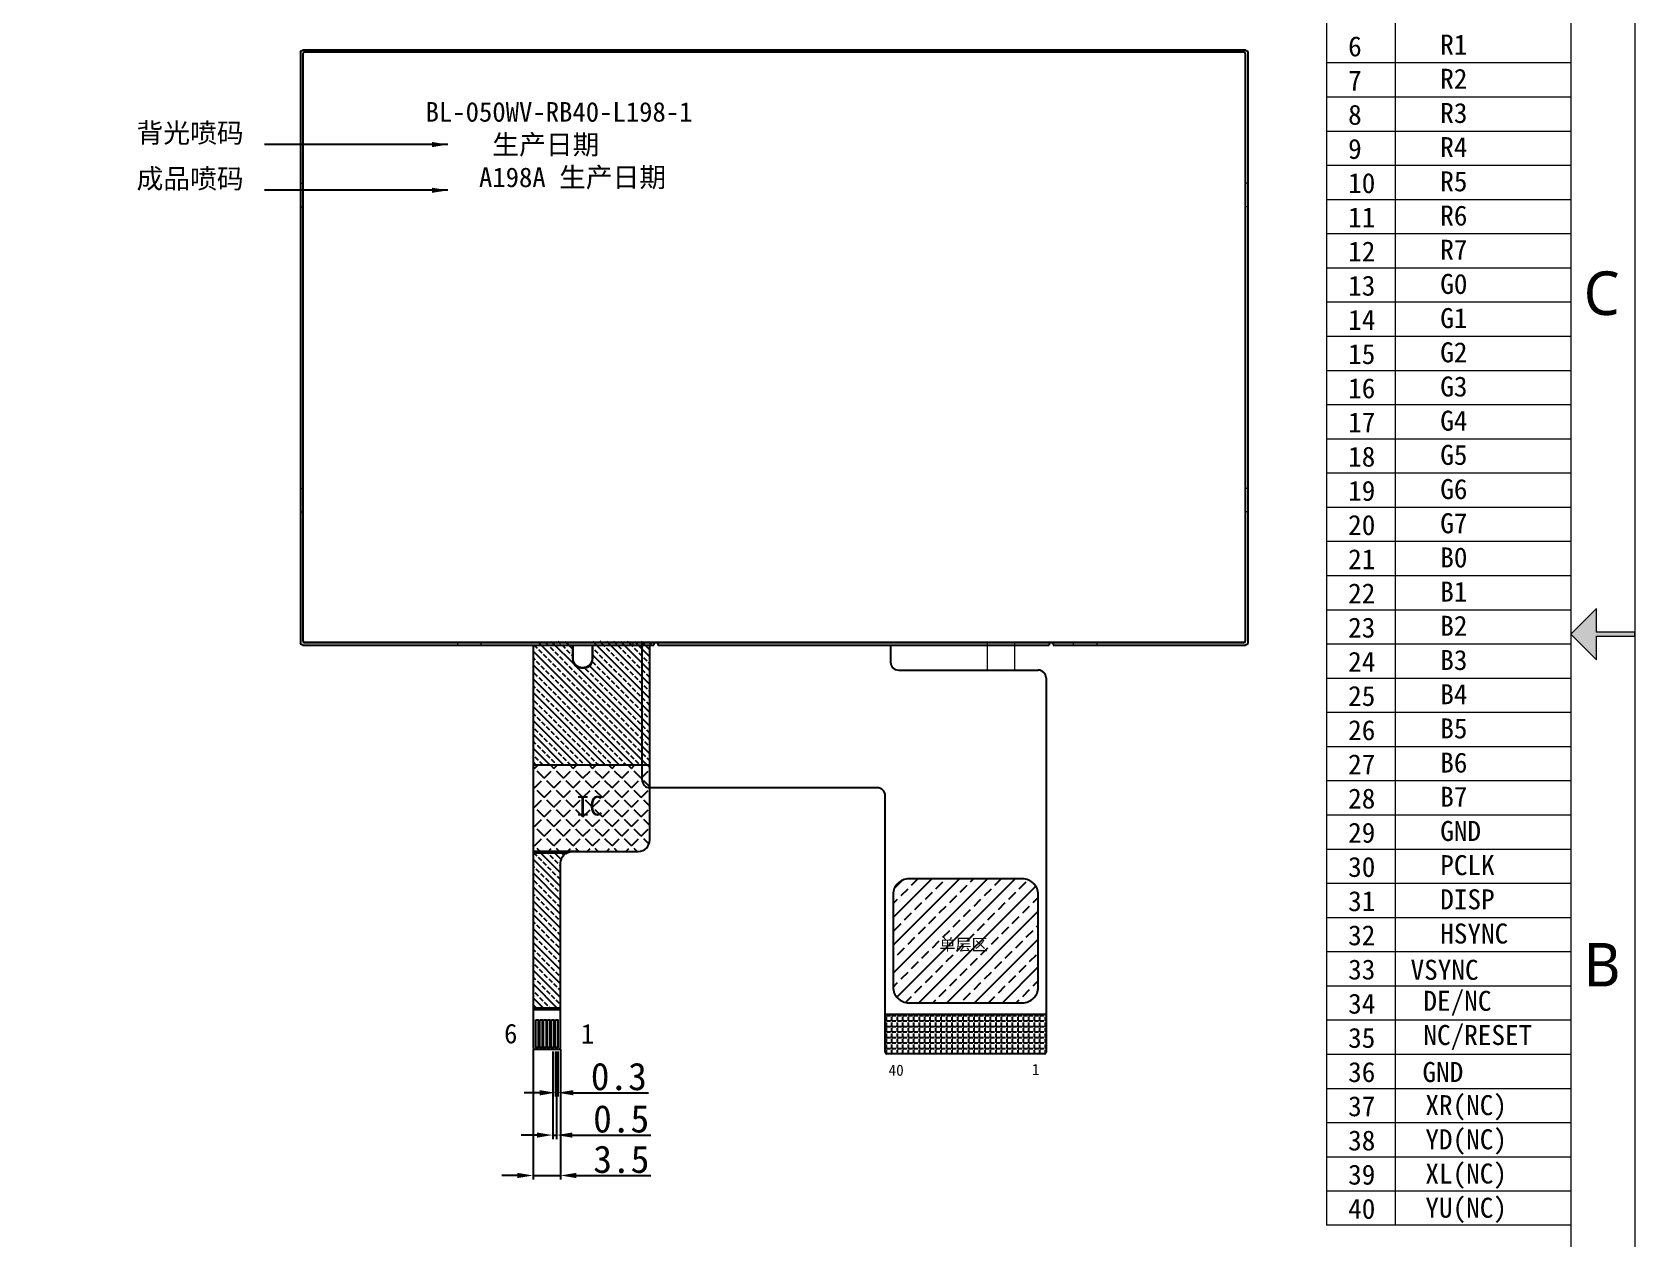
# Model space of a CAD drawing. Header units: inches. Extents: x 7170 to 7671, y -960 to -576.
# Drawn here: x 7466.3 to 7670.6, y -858.1 to -704.5 of the extents above; entities that cross this region are included whole.
import ezdxf
from ezdxf.enums import TextEntityAlignment as Align

# ---------------------------------------------------------------- set-up
doc = ezdxf.new("R2010")
doc.units = ezdxf.units.IN
doc.header["$MEASUREMENT"] = 0
for name, color, linetype in [('Dim', 3, 'Continuous'), ('FPC', 11, 'Continuous'), ('Stiffener', 72, 'Continuous'), ('背胶', 7, 'Continuous')]:
    doc.layers.add(name, color=color, linetype=linetype)
for name, color, linetype, lineweight in [('LCD', 4, 'Continuous', 15), ('VIEWE_TK', 7, 'Continuous', 18), ('标注', 3, 'Continuous', 13)]:
    doc.layers.add(name, color=color, linetype=linetype, lineweight=lineweight)
doc.styles.get("Standard").update_dxf_attribs({"font": ''})
doc.styles.add('VIEW 2.5', font='', dxfattribs={"height": 2.5})
doc.styles.add('VIEWE.KT', font='simkai.ttf')
doc.styles.add('WLYH', font='')
doc.styles.add('WLYH_TK', font='')
doc.styles.add('宋体', font='', dxfattribs={"height": 2.5})
doc.styles.get('Standard').set_extended_font_data('SimSun')
doc.styles.get('VIEW 2.5').set_extended_font_data('SimSun')
doc.styles.get('WLYH').set_extended_font_data('Microsoft YaHei')
doc.styles.get('WLYH_TK').set_extended_font_data('Microsoft YaHei')
doc.styles.get('宋体').set_extended_font_data('SimSun')
doc.dimstyles.new('GPO', dxfattribs={"dimtxt": 2.3, "dimasz": 2, "dimexe": 0.5, "dimexo": 0.5, "dimgap": 0.3, "dimtad": 1, "dimzin": 9, "dimdsep": 46, "dimtxsty": 'Standard', "dimcen": 0, "dimadec": 0, "dimazin": 2, "dimtfac": 1, "dimtmove": 0, "dimatfit": 3, "dimfxl": 1, "dimarcsym": 0})
doc.dimstyles.new('VIEW 2.5', dxfattribs={"dimscale": 2, "dimtxt": 2.5, "dimasz": 1, "dimexe": 0.5, "dimexo": 0.2, "dimgap": 0.09, "dimtad": 1, "dimzin": 0, "dimdsep": 46, "dimtxsty": 'VIEW 2.5', "dimcen": 0.09, "dimclrd": 256, "dimclre": 256, "dimclrt": 256, "dimadec": 0, "dimazin": 0, "dimtp": 0.01, "dimtm": 0.01, "dimtfac": 0.6, "dimtmove": 0, "dimatfit": 0, "dimfxl": 1, "dimtolj": 1, "dimtzin": 0, "dimarcsym": 0})
pattern_1 = [(135, (13783.7126, -5663.3647), (0.88388348, 0.88388348), []), (135, (13782.8301, -5663.3647), (0.88388348, 0.88388348), [0.6, -0.25])]

# ---------------------------------------------------------------- blocks, each defined once
blk = doc.blocks.new('VIEWE_TUKUANG')
at = {"layer": 'VIEWE_TK', "lineweight": 0}
blk.add_hatch(color=256, dxfattribs=at).paths.add_polyline_path([(5812.17, 5391.81), (5809.17, 5391.81), (5809.17, 5393.66), (5807.17, 5391.66), (5809.17, 5389.66), (5809.17, 5391.51), (5812.17, 5391.51)])
at = {"layer": 'VIEWE_TK'}
for points in [[(5812.17, 5281.66), (5505.17, 5281.66), (5505.17, 5501.66), (5812.17, 5501.66)], [(5510.17, 5286.66), (5510.17, 5496.66), (5807.17, 5496.66), (5807.17, 5286.66)]]:
    blk.add_lwpolyline(points, close=True, dxfattribs=at)
at = {"layer": 'VIEWE_TK', "lineweight": 0}
blk.add_lwpolyline([(5812.17, 5391.81), (5809.17, 5391.81), (5809.17, 5393.66), (5807.17, 5391.66), (5809.17, 5389.66), (5809.17, 5391.51), (5812.17, 5391.51)], close=True, dxfattribs=at)
at = {"layer": 'VIEWE_TK', "style": 'WLYH'}
for s, p in [('C', (5808.16, 5416.62)), ('B', (5808.16, 5364.12))]:
    blk.add_text(s, height=3.41, dxfattribs=at).set_placement(p)
at = {"layer": 'VIEWE_TK'}
for tag, style, p in [('MODUEL_NO.', 'WLYH_TK', (5752.37, 5299.13)), ('DRAWN', 'VIEWE.KT', (5788.07, 5299.11)), ('TITLE', 'WLYH_TK', (5752.37, 5294.13)), ('CHECKED', 'VIEWE.KT', (5788.07, 5294.11)), ('APPROVE', 'VIEWE.KT', (5788.07, 5289.11)), ('PAGE', 'VIEWE.KT', (5804.38, 5289.11))]:
    blk.add_attdef(tag, text='', height=1.83, dxfattribs=dict(at, style=style)).set_placement(p, align=Align.MIDDLE)
blk = doc.blocks.new('*D267')
at = {"layer": 'Defpoints', "color": 0}
for p in [(7532.65, -833.87), (7533.15, -833.87), (7533.15, -845.04)]:
    blk.add_point(p, dxfattribs=at)
at = {"layer": 'Dim', "color": 0, "lineweight": -2}
for p, q in [((7532.65, -834.37), (7532.65, -845.54)), ((7533.15, -834.37), (7533.15, -845.54)), ((7530.65, -845.04), (7528.65, -845.04)), ((7532.65, -845.04), (7533.15, -845.04)), ((7535.15, -845.04), (7545.16, -845.04))]:
    blk.add_line(p, q, dxfattribs=at)
at = {"layer": 'Dim', "color": 0}
for points in [[(7530.65, -844.71), (7530.65, -845.37), (7532.65, -845.04)], [(7535.15, -844.71), (7535.15, -845.37), (7533.15, -845.04)]]:
    blk.add_solid(points, dxfattribs=at)
at = {"layer": 'Dim', "color": 0, "insert": (7541.38, -842.99), "char_height": 3.5, "attachment_point": 5}
blk.add_mtext('0.5', dxfattribs=at)
blk = doc.blocks.new('*D251')
at = {"layer": 'Defpoints', "color": 0}
for p in [(7530.15, -833.61), (7533.65, -833.61), (7533.65, -850.19)]:
    blk.add_point(p, dxfattribs=at)
at = {"layer": 'Dim', "color": 0, "lineweight": -2}
for p, q in [((7530.15, -834.11), (7530.15, -850.69)), ((7533.65, -834.11), (7533.65, -850.69)), ((7528.15, -850.19), (7526.15, -850.19)), ((7530.15, -850.19), (7533.65, -850.19)), ((7535.65, -850.19), (7545.15, -850.19))]:
    blk.add_line(p, q, dxfattribs=at)
at = {"layer": 'Dim', "color": 0}
for points in [[(7528.15, -849.85), (7528.15, -850.52), (7530.15, -850.19)], [(7535.65, -849.85), (7535.65, -850.52), (7533.65, -850.19)]]:
    blk.add_solid(points, dxfattribs=at)
at = {"layer": 'Dim', "color": 0, "insert": (7541.4, -848.14), "char_height": 3.5, "attachment_point": 5}
blk.add_mtext('3.5', dxfattribs=at)
blk = doc.blocks.new('*D268')
at = {"layer": 'Defpoints', "color": 0}
for p in [(7533, -833.87), (7533.3, -833.87), (7533.3, -839.64)]:
    blk.add_point(p, dxfattribs=at)
at = {"layer": 'Dim', "color": 0, "lineweight": -2}
for p, q in [((7533, -834.37), (7533, -840.14)), ((7533.3, -834.37), (7533.3, -840.14)), ((7531, -839.64), (7529, -839.64)), ((7533, -839.64), (7533.3, -839.64)), ((7535.3, -839.64), (7544.86, -839.64))]:
    blk.add_line(p, q, dxfattribs=at)
at = {"layer": 'Dim', "color": 0}
for points in [[(7531, -839.31), (7531, -839.98), (7533, -839.64)], [(7535.3, -839.31), (7535.3, -839.98), (7533.3, -839.64)]]:
    blk.add_solid(points, dxfattribs=at)
at = {"layer": 'Dim', "color": 0, "insert": (7541.08, -837.59), "char_height": 3.5, "attachment_point": 5}
blk.add_mtext('0.3', dxfattribs=at)

msp = doc.modelspace()

# ---------------------------------------------------------------- hatches: boundary and pattern name
h = msp.add_hatch()
h.set_pattern_fill('ANGLE', color=2, scale=0.25, angle=45, style=0)
h.set_pattern_definition([(45, (988.4412, -5663.3647), (-1.2347852, 1.2347852), [1.27, -0.47625]), (135, (988.4412, -5663.3647), (-1.2347852, -1.2347852), [1.27, -0.47625])])
h.paths.add_polyline_path([(7545.039, -797.902), (7530.151, -797.902), (7530.151, -808.902), (7536.006, -808.902), (7543.54, -808.902, 0.4141122), (7545.039, -807.402)])
h = msp.add_hatch()
h.set_pattern_fill('ANSI33', color=6, scale=0.394323, style=0)
h.set_pattern_definition([(45, (6811.7248, -1004.4208), (-1.77056, 1.77056), []), (45, (6813.4954, -1004.4208), (-1.77056, 1.77056), [1.251975, -0.6259876])])
h.paths.add_polyline_path([(7592.53, -812.383), (7578.03, -812.383, 0.4142136), (7576.03, -814.383), (7576.03, -826.183, 0.4142136), (7578.03, -828.183), (7592.53, -828.183, 0.4142136), (7594.53, -826.183), (7594.53, -814.383, 0.4142136)])
h.paths.add_polyline_path([(7581.566, -819.645), (7588.432, -819.645), (7588.432, -822.378), (7581.566, -822.378)], flags=24)
at = {"layer": 'Stiffener'}
h = msp.add_hatch(dxfattribs=at)
h.set_pattern_fill('ANGLE', color=256, scale=0.1, style=0)
h.set_pattern_definition([(0, (6811.72485, -1004.4208), (0, 0.6985), [0.508, -0.1905]), (90, (6811.72485, -1004.4208), (-0.6985, 0), [0.508, -0.1905])])
h.paths.add_polyline_path([(7575.03, -829.683), (7575.03, -834.483, 0.4142136), (7575.23, -834.683), (7595.33, -834.683, 0.4142136), (7595.53, -834.483), (7595.53, -829.683)])
at = {"layer": '背胶'}
h = msp.add_hatch(dxfattribs=at)
h.set_pattern_fill('JIS_STN_2.5', color=1, scale=0.5, style=0)
h.set_pattern_definition(pattern_1)
h.paths.add_polyline_path([(7530.151, -782.833, 0.1929088), (7529.874, -782.143), (7535.222, -782.143), (7535.222, -784.482, 0.4142136), (7536.222, -785.482), (7536.298, -785.482, 0.0686602), (7536.639, -785.482), (7536.722, -785.482, 0.4142136), (7537.722, -784.482), (7537.722, -782.143), (7545.316, -782.143, 0.1929088), (7545.039, -782.833), (7545.039, -797.902), (7530.151, -797.902)])
h = msp.add_hatch(dxfattribs=at)
h.set_pattern_fill('JIS_STN_2.5', color=1, scale=0.5, style=0)
h.set_pattern_definition(pattern_1)
h.paths.add_polyline_path([(7530.151, -809.102), (7534.402, -809.102, 0.2683052), (7533.651, -810.402), (7533.651, -828.873), (7530.151, -828.873)])

# ---------------------------------------------------------------- linework, layer by layer
at = {"lineweight": 13}
for p, q in [((7631.256, -682.24), (7631.256, -812.944)), ((7639.998, -682.24), (7639.998, -856.512)), ((7631.256, -708.38), (7662.419, -708.38)), ((7631.256, -712.737), (7662.419, -712.737)), ((7631.256, -717.094), (7662.419, -717.094)), ((7631.256, -721.451), (7662.419, -721.451)), ((7631.256, -725.808), (7662.419, -725.808)), ((7631.256, -730.164), (7662.419, -730.164)), ((7631.256, -734.521), (7662.419, -734.521)), ((7631.256, -738.878), (7662.419, -738.878)), ((7631.256, -743.235), (7662.419, -743.235)), ((7631.256, -747.592), (7662.419, -747.592)), ((7631.256, -751.948), (7662.419, -751.948)), ((7631.256, -756.305), (7662.419, -756.305)), ((7631.256, -760.662), (7662.419, -760.662)), ((7631.256, -765.019), (7662.419, -765.019)), ((7631.256, -769.376), (7662.419, -769.376)), ((7631.256, -769.376), (7631.256, -856.512)), ((7631.256, -773.732), (7662.419, -773.732)), ((7631.256, -778.089), (7662.419, -778.089)), ((7631.256, -782.446), (7662.419, -782.446)), ((7631.256, -786.803), (7662.419, -786.803)), ((7631.256, -791.16), (7662.419, -791.16)), ((7631.256, -791.16), (7662.419, -791.16)), ((7631.256, -795.516), (7662.419, -795.516)), ((7631.256, -799.873), (7662.419, -799.873)), ((7631.256, -804.23), (7662.419, -804.23)), ((7631.256, -808.587), (7662.419, -808.587)), ((7631.256, -812.944), (7662.419, -812.944)), ((7631.256, -817.3), (7662.419, -817.3)), ((7631.256, -821.657), (7662.419, -821.657)), ((7631.256, -826.014), (7662.419, -826.014)), ((7631.256, -830.371), (7662.419, -830.371)), ((7631.256, -834.728), (7662.419, -834.728)), ((7631.256, -834.728), (7662.419, -834.728)), ((7631.256, -839.084), (7662.419, -839.084)), ((7631.256, -843.441), (7662.419, -843.441)), ((7631.256, -847.798), (7662.419, -847.798)), ((7631.256, -852.155), (7662.419, -852.155))]:
    msp.add_line(p, q, dxfattribs=at)
at = {"color": 7, "lineweight": 5}
for p, q in [((7662.419, -682.24), (7662.419, -856.512)), ((7662.419, -856.512), (7631.256, -856.512))]:
    msp.add_line(p, q, dxfattribs=at)
at = {"color": 2, "linetype": 'Continuous'}
for points in [[(7500.52, -707.093, -0.4142136), (7500.82, -706.793)], [(7620.92, -706.793, -0.4142136), (7621.22, -707.093)], [(7500.82, -782.593, -0.4142136), (7500.52, -782.293)], [(7621.22, -782.293, -0.4142136), (7620.92, -782.593)]]:
    msp.add_lwpolyline(points, format="xyb", dxfattribs=at)
for points in [[(7500.52, -707.093), (7500.52, -782.293)], [(7620.92, -706.793), (7500.82, -706.793)], [(7621.22, -707.093), (7621.22, -782.293)], [(7500.82, -782.593), (7545.535, -782.593)], [(7545.535, -782.343), (7545.535, -782.593)], [(7546.035, -782.343), (7546.035, -782.593)], [(7546.035, -782.593), (7595.91, -782.593)], [(7595.91, -782.343), (7595.91, -782.593)], [(7596.41, -782.343), (7596.41, -782.593)], [(7596.41, -782.593), (7620.92, -782.593)]]:
    msp.add_lwpolyline(points, dxfattribs=at)
at = {"color": 1}
for points in [[(7535.04, -808.902), (7543.54, -808.902, 0.4141122), (7545.039, -807.402), (7545.039, -782.833, -0.1592666), (7545.232, -782.243, -0.1592666)], [(7530.121, -782.593, -0.0608121), (7530.151, -782.833), (7530.151, -833.873, 0.4142136), (7530.351, -834.073), (7533.451, -834.073, 0.4142136), (7533.651, -833.873), (7533.651, -810.402, -0.4142034), (7535.15, -808.902)], [(7537.714, -782.593), (7537.714, -784.249, -1), (7535.223, -784.249), (7535.223, -782.593)]]:
    msp.add_lwpolyline(points, format="xyb", dxfattribs=at)
at = {"color": 34, "lineweight": 0, "true_color": 0xa55200}
msp.add_lwpolyline([(7536.218, -785.494), (7536.72, -785.494)], dxfattribs=at)
at = {"color": 1}
for points in [[(7545.039, -797.902), (7530.151, -797.902)], [(7545.039, -797.902), (7530.151, -797.902)], [(7536.006, -808.902), (7530.151, -808.902)], [(7534.402, -809.102), (7530.151, -809.102)]]:
    msp.add_lwpolyline(points, dxfattribs=at)
at = {"color": 6}
msp.add_lwpolyline([(7592.53, -812.383), (7578.03, -812.383, 0.4142136), (7576.03, -814.383), (7576.03, -826.183, 0.4142136), (7578.03, -828.183), (7592.53, -828.183, 0.4142136), (7594.53, -826.183), (7594.53, -814.383, 0.4142136)], format="xyb", close=True, dxfattribs=at)
for points in [[(7533.651, -828.873), (7530.151, -828.873)], [(7533.651, -829.073), (7530.151, -829.073)]]:
    msp.add_lwpolyline(points)
for points in [[(7530.501, -830.373), (7530.801, -830.373), (7530.801, -833.873), (7530.501, -833.873)], [(7531.001, -830.373), (7531.301, -830.373), (7531.301, -833.873), (7531.001, -833.873)], [(7531.501, -830.373), (7531.801, -830.373), (7531.801, -833.873), (7531.501, -833.873)], [(7532.001, -830.373), (7532.301, -830.373), (7532.301, -833.873), (7532.001, -833.873)], [(7532.501, -830.373), (7532.801, -830.373), (7532.801, -833.873), (7532.501, -833.873)], [(7533.001, -830.373), (7533.301, -830.373), (7533.301, -833.873), (7533.001, -833.873)]]:
    msp.add_lwpolyline(points, close=True)
at = {"layer": 'Dim', "color": 6, "linetype": 'Continuous', "lineweight": 20}
for p, q in [((7500.77, -707.343), (7500.77, -782.043)), ((7620.67, -707.043), (7501.07, -707.043)), ((7516.835, -706.793), (7516.835, -707.043)), ((7519.835, -706.793), (7516.835, -706.793)), ((7519.835, -706.793), (7519.835, -707.043)), ((7559.37, -706.793), (7559.37, -707.043)), ((7562.37, -706.793), (7559.37, -706.793)), ((7562.37, -706.793), (7562.37, -707.043)), ((7601.905, -706.793), (7601.905, -707.043)), ((7604.905, -706.793), (7601.905, -706.793)), ((7604.905, -706.793), (7604.905, -707.043)), ((7620.97, -782.043), (7620.97, -707.343)), ((7500.52, -723.748), (7500.77, -723.748)), ((7500.52, -723.748), (7500.52, -726.748)), ((7500.52, -723.748), (7500.77, -723.748)), ((7500.52, -723.748), (7500.52, -726.748)), ((7621.22, -723.748), (7620.97, -723.748)), ((7621.22, -723.748), (7621.22, -726.748)), ((7500.52, -726.748), (7500.77, -726.748)), ((7500.52, -726.748), (7500.77, -726.748)), ((7621.22, -726.748), (7620.97, -726.748)), ((7500.52, -762.638), (7500.77, -762.638)), ((7500.52, -762.638), (7500.52, -765.638)), ((7621.22, -762.638), (7620.97, -762.638)), ((7621.22, -762.638), (7621.22, -765.638)), ((7500.52, -765.638), (7500.77, -765.638)), ((7621.22, -765.638), (7620.97, -765.638)), ((7620.67, -782.343), (7501.07, -782.343)), ((7520.55, -782.593), (7520.55, -782.343)), ((7523.55, -782.593), (7520.55, -782.593)), ((7523.55, -782.593), (7523.55, -782.343)), ((7539.92, -782.593), (7539.92, -782.343)), ((7542.92, -782.593), (7539.92, -782.593)), ((7542.92, -782.593), (7542.92, -782.343)), ((7599.025, -782.593), (7599.025, -782.343)), ((7602.025, -782.593), (7599.025, -782.593)), ((7602.025, -782.593), (7602.025, -782.343))]:
    msp.add_line(p, q, dxfattribs=at)
at = {"layer": 'Dim', "color": 0, "const_width": 0.2}
msp.add_lwpolyline([(7575.03, -831.183), (7595.53, -831.183)], dxfattribs=at)
at = {"layer": 'Dim', "color": 6, "linetype": 'Continuous', "lineweight": 20}
for centre, start, end in [((7501.07, -707.343), 90, 180), ((7620.67, -707.343), 0, 90), ((7501.07, -782.043), 180, 270), ((7620.67, -782.043), 270, 360)]:
    msp.add_arc(centre, 0.3, start, end, dxfattribs=at)
at = {"layer": 'FPC', "ltscale": 100}
for p, q in [((7544.039, -799.783), (7544.039, -782.343)), ((7575.714, -782.593), (7575.714, -784.783)), ((7576.714, -785.783), (7594.53, -785.783)), ((7595.53, -786.783), (7595.53, -834.483)), ((7574.03, -800.783), (7545.011, -800.782)), ((7575.03, -834.483), (7575.03, -801.783)), ((7575.03, -834.483), (7575.03, -811.493)), ((7595.33, -834.683), (7575.23, -834.683))]:
    msp.add_line(p, q, dxfattribs=at)
at = {"layer": 'FPC'}
msp.add_lwpolyline([(7535.222, -782.593), (7535.222, -784.482, 0.4142136), (7536.222, -785.482), (7536.722, -785.482, 0.4142136), (7537.722, -784.482), (7537.722, -782.593)], format="xyb", dxfattribs=at)
at = {"layer": 'FPC', "ltscale": 100}
for centre, radius, start, end in [((7576.714, -784.783), 1, 180, 270), ((7594.53, -786.783), 1, 0, 90), ((7545.039, -799.783), 1, 180, 270), ((7574.03, -801.783), 1, 0, 90), ((7575.23, -834.483), 0.2, 180, 270), ((7595.33, -834.483), 0.2, 270, 0)]:
    msp.add_arc(centre, radius, start, end, dxfattribs=at)
at = {"layer": 'Stiffener'}
msp.add_line((7595.53, -829.683), (7575.03, -829.683), dxfattribs=at)
at = {"layer": '标注', "color": 15}
for p, q in [((7588, -782.343), (7588, -785.783)), ((7591.5, -782.343), (7591.5, -785.783))]:
    msp.add_line(p, q, dxfattribs=at)
at = {"layer": '背胶'}
msp.add_lwpolyline([(7620.72, -707.043), (7501.02, -707.043, 0.4142136), (7500.82, -707.243), (7500.82, -782.043, 0.4142136), (7501.02, -782.243), (7620.72, -782.243, 0.4142136), (7620.92, -782.043), (7620.92, -707.243, 0.4142136)], format="xyb", close=True, dxfattribs=at)

# ---------------------------------------------------------------- block references
at = {"layer": 'VIEWE_TK', "xscale": 1.629761181221284, "yscale": 1.629761181221141, "zscale": 1.629761181221208}
msp.add_blockref('VIEWE_TUKUANG', (-1801.882, -9568.335), dxfattribs=at)

# ---------------------------------------------------------------- texts
at = {"lineweight": 13, "style": '宋体'}
for s, height, p in [('6', 2.548, (7634.019, -707.578)), ('R1', 2.5481, (7645.756, -707.354)), ('7', 2.548, (7634.019, -711.934)), ('R2', 2.5481, (7645.756, -711.711)), ('8', 2.548, (7634.019, -716.291)), ('R3', 2.5481, (7645.756, -716.067)), ('9', 2.548, (7634.019, -720.648)), ('R4', 2.5481, (7645.756, -720.424)), ('10', 2.5481, (7634.019, -725.005)), ('R5', 2.5481, (7645.756, -724.781)), ('11', 2.5481, (7634.019, -729.362)), ('R6', 2.5481, (7645.756, -729.138)), ('12', 2.5481, (7634.019, -733.718)), ('R7', 2.5481, (7645.756, -733.495)), ('G0', 2.5481, (7645.756, -737.851)), ('13', 2.5481, (7634.019, -738.075)), ('14', 2.5481, (7634.019, -742.432)), ('G1', 2.5481, (7645.756, -742.208)), ('15', 2.5481, (7634.019, -746.789)), ('G2', 2.5481, (7645.756, -746.565)), ('16', 2.5481, (7634.019, -751.146)), ('G3', 2.5481, (7645.756, -750.922)), ('17', 2.5481, (7634.019, -755.502)), ('G4', 2.5481, (7645.756, -755.278)), ('18', 2.5481, (7634.019, -759.859)), ('G5', 2.5481, (7645.756, -759.635)), ('19', 2.5481, (7634.019, -764.216)), ('G6', 2.5481, (7645.756, -763.992)), ('G7', 2.5481, (7645.756, -768.349)), ('20', 2.5481, (7634.019, -768.573)), ('21', 2.5481, (7634.019, -772.93)), ('B0', 2.5481, (7645.756, -772.706)), ('22', 2.5481, (7634.019, -777.286)), ('B1', 2.5481, (7645.756, -777.062)), ('23', 2.5481, (7634.019, -781.643)), ('B2', 2.5481, (7645.756, -781.419)), ('24', 2.5481, (7634.019, -786)), ('B3', 2.5481, (7645.756, -785.776)), ('25', 2.5481, (7634.019, -790.357)), ('B4', 2.5481, (7645.756, -790.133)), ('26', 2.5481, (7634.019, -794.714)), ('B5', 2.5481, (7645.756, -794.49)), ('27', 2.5481, (7634.019, -799.07)), ('B6', 2.5481, (7645.756, -798.846)), ('B7', 2.5481, (7645.756, -803.203)), ('28', 2.5481, (7634.019, -803.427)), ('29', 2.5481, (7634.019, -807.784)), ('GND', 2.5481, (7645.756, -807.56)), ('30', 2.5481, (7634.019, -812.141)), ('PCLK', 2.5481, (7645.756, -811.917)), ('31', 2.5481, (7634.019, -816.498)), ('DISP', 2.5481, (7645.756, -816.274)), ('32', 2.5481, (7634.019, -820.854)), ('HSYNC', 2.5481, (7645.756, -820.63)), ('33', 2.5481, (7634.019, -825.211)), ('VSYNC', 2.5481, (7641.975, -825.251)), ('34', 2.5481, (7634.019, -829.568)), ('DE/NC', 2.5481, (7643.611, -829.204)), ('NC/RESET', 2.5481, (7643.611, -833.561)), ('35', 2.5481, (7634.019, -833.925)), ('36', 2.5481, (7634.019, -838.282)), ('GND', 2.5481, (7643.495, -838.273)), ('37', 2.5481, (7634.019, -842.638)), ('XR(NC)', 2.5481, (7643.858, -842.499)), ('38', 2.5481, (7634.019, -846.995)), ('YD(NC)', 2.5481, (7643.858, -846.855)), ('39', 2.5481, (7634.019, -851.352)), ('XL(NC)', 2.5481, (7643.858, -851.212)), ('40', 2.5481, (7634.019, -855.709)), ('YU(NC)', 2.5481, (7643.858, -855.569))]:
    msp.add_text(s, height=height, dxfattribs=at).set_placement(p)
at = {"ltscale": 100, "insert": (7516.456, -713.403), "char_height": 2.5, "width": 40.51252, "attachment_point": 1, "style": 'VIEW 2.5'}
msp.add_mtext('BL-050WV-RB40-L198-1\\P     生产日期\\P    {\\C7;A198A} 生产日期', dxfattribs=at)
at = {"color": 6, "insert": (7581.941, -820.02), "char_height": 1.5, "width": 8.12031, "attachment_point": 1, "style": 'VIEW 2.5'}
msp.add_mtext('单层区', dxfattribs=at)
at = {"layer": 'Dim', "color": 1, "ltscale": 100, "char_height": 2.5, "width": 13.995, "attachment_point": 1, "style": 'VIEW 2.5'}
for s, insert in [('背光喷码', (7479.624, -716.079)), ('成品喷码', (7479.624, -721.911))]:
    msp.add_mtext(s, dxfattribs=dict(at, insert=insert))
at = {"layer": 'Dim', "linetype": 'Continuous', "lineweight": 9, "char_height": 2.5, "attachment_point": 5, "style": '宋体'}
for s, insert in [('6', (7527.303, -832.125)), ('1', (7537.087, -832.125))]:
    msp.add_mtext(s, dxfattribs=dict(at, insert=insert))
at = {"layer": 'Dim', "color": 0, "char_height": 2.5, "attachment_point": 5, "style": '宋体'}
for s, insert in [('6', (7527.303, -832.125)), ('1', (7537.087, -832.125))]:
    msp.add_mtext(s, dxfattribs=dict(at, insert=insert))
at = {"layer": 'FPC', "color": 1, "insert": (7539.027, -801.824), "char_height": 2.5, "attachment_point": 3}
msp.add_mtext('IC', dxfattribs=at)
at = {"layer": 'LCD', "color": 1, "lineweight": 13, "style": '宋体'}
for s, height, p in [('40', 1.4129, (7576.425, -836.782)), ('1', 1.413, (7594.201, -836.679))]:
    msp.add_text(s, height=height, dxfattribs=at).set_placement(p, align=Align.MIDDLE)

# ---------------------------------------------------------------- dimensions: what is measured, and where the dimension line sits
at = {"layer": 'Dim', "color": 0}
for base, p1, p2, picture, middle in [((7533.651, -850.188), (7530.151, -833.611), (7533.651, -833.611), '*D251', (7541.402, -850.188)), ((7533.151, -845.041), (7532.651, -833.873), (7533.151, -833.873), '*D267', (7541.382, -845.041)), ((7533.301, -839.645), (7533.001, -833.873), (7533.301, -833.873), '*D268', (7541.081, -839.645))]:
    dim = msp.add_linear_dim(base=base, p1=p1, p2=p2, dimstyle='GPO', override={"dimtxt": 3.5, "dimadec": 2, "dimarcsym": 1}, dxfattribs=at)
    dim.commit()
    dim.dimension.update_dxf_attribs({"geometry": picture, "text_midpoint": middle, "dimtype": 160})

# ---------------------------------------------------------------- leaders
at = {"layer": 'Dim', "ltscale": 100}
for points in [[(7519.287, -718.817), (7495.942, -718.817)], [(7519.287, -724.648), (7495.942, -724.648)]]:
    msp.add_leader(points, dimstyle='VIEW 2.5', override={"dimgap": 0.09, "dimtad": 0}, dxfattribs=at)

doc.saveas('drawing.dxf')
